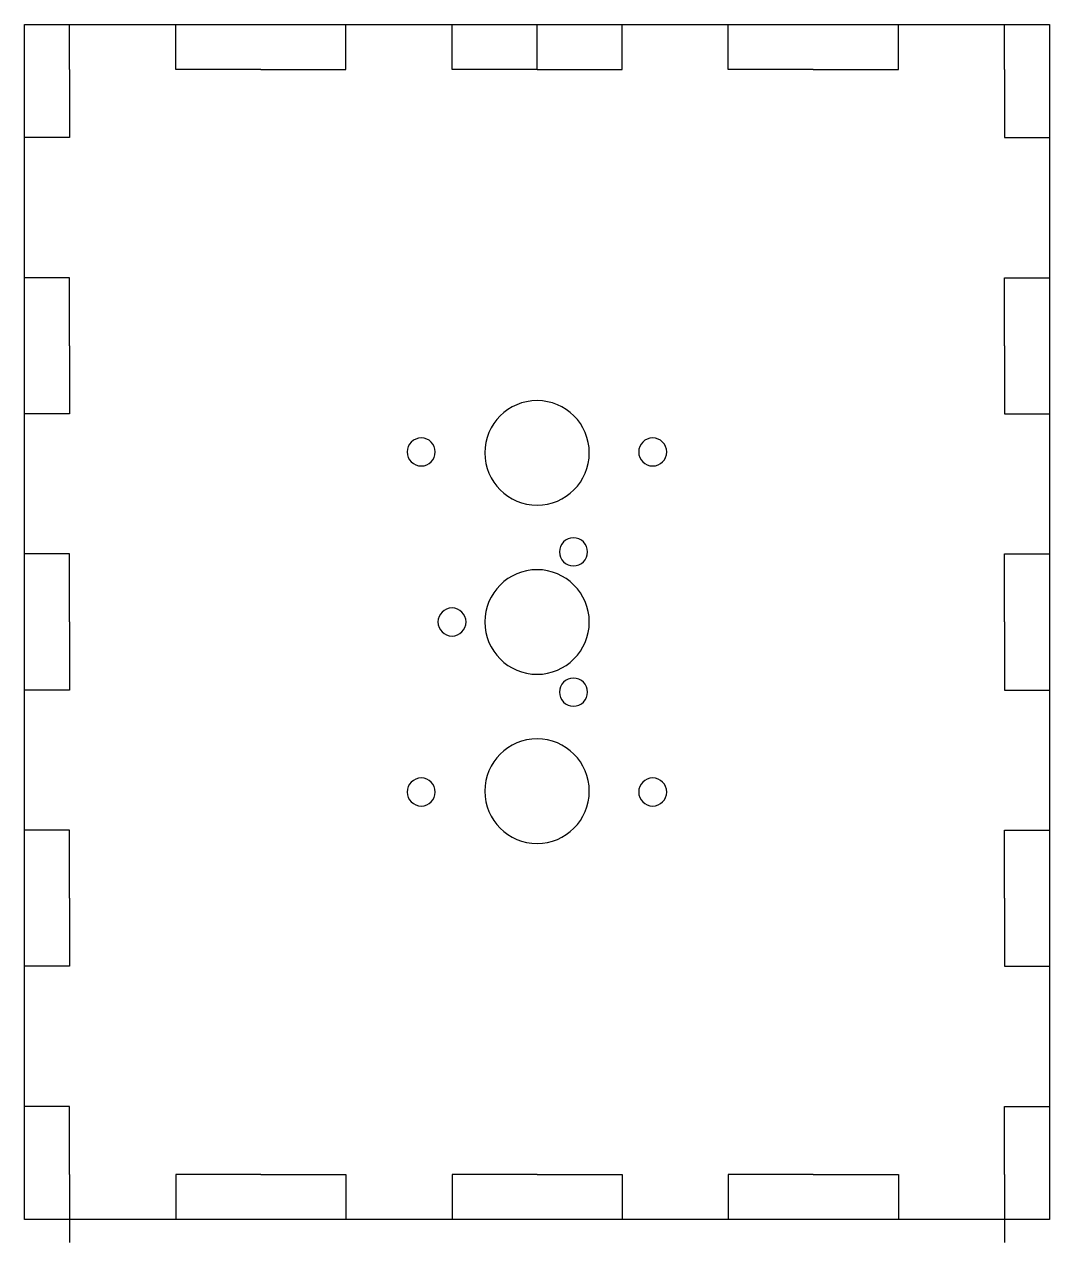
# Model space of a CAD drawing. Header units: inches. Extents: x 48 to 168, y 67 to 210.
import ezdxf

# ---------------------------------------------------------------- set-up
doc = ezdxf.new("R2010")
doc.units = ezdxf.units.IN
doc.header["$MEASUREMENT"] = 0

# ---------------------------------------------------------------- blocks, each defined once
blk = doc.blocks.new('block 2')
at = {"color": 7, "lineweight": 25, "true_color": 0xffffff}
blk.add_lwpolyline([(47.83, 210.18), (168.43, 210.18)], dxfattribs=at)
blk = doc.blocks.new('block 3')
at = {"color": 7, "lineweight": 25, "true_color": 0xffffff}
blk.add_lwpolyline([(168.43, 210.18), (168.43, 69.58)], dxfattribs=at)
blk = doc.blocks.new('block 4')
at = {"color": 7, "lineweight": 25, "true_color": 0xffffff}
blk.add_lwpolyline([(168.43, 69.58), (47.83, 69.58)], dxfattribs=at)
blk = doc.blocks.new('block 5')
at = {"color": 7, "lineweight": 25, "true_color": 0xffffff}
blk.add_lwpolyline([(47.83, 69.58), (47.83, 210.18)], dxfattribs=at)
blk = doc.blocks.new('block 6')
at = {"color": 7, "lineweight": 25, "true_color": 0xffffff}
blk.add_lwpolyline([(163.13, 139.88), (163.13, 147.88)], dxfattribs=at)
blk = doc.blocks.new('block 7')
at = {"color": 7, "lineweight": 25, "true_color": 0xffffff}
blk.add_lwpolyline([(163.13, 147.88), (168.43, 147.88)], dxfattribs=at)
blk = doc.blocks.new('block 8')
at = {"color": 7, "lineweight": 25, "true_color": 0xffffff}
blk.add_lwpolyline([(163.13, 131.88), (168.43, 131.88)], dxfattribs=at)
blk = doc.blocks.new('block 9')
at = {"color": 7, "lineweight": 25, "true_color": 0xffffff}
blk.add_lwpolyline([(163.13, 139.88), (163.13, 131.88)], dxfattribs=at)
blk = doc.blocks.new('block 10')
at = {"color": 7, "lineweight": 25, "true_color": 0xffffff}
blk.add_lwpolyline([(163.13, 82.88), (168.43, 82.88)], dxfattribs=at)
blk = doc.blocks.new('block 11')
at = {"color": 7, "lineweight": 25, "true_color": 0xffffff}
blk.add_lwpolyline([(163.13, 74.88), (163.13, 82.88)], dxfattribs=at)
blk = doc.blocks.new('block 12')
at = {"color": 7, "lineweight": 25, "true_color": 0xffffff}
blk.add_lwpolyline([(163.13, 74.88), (163.13, 66.88)], dxfattribs=at)
blk = doc.blocks.new('block 13')
at = {"color": 7, "lineweight": 25, "true_color": 0xffffff}
blk.add_lwpolyline([(163.13, 115.38), (168.43, 115.38)], dxfattribs=at)
blk = doc.blocks.new('block 14')
at = {"color": 7, "lineweight": 25, "true_color": 0xffffff}
blk.add_lwpolyline([(163.13, 107.38), (163.13, 115.38)], dxfattribs=at)
blk = doc.blocks.new('block 15')
at = {"color": 7, "lineweight": 25, "true_color": 0xffffff}
blk.add_lwpolyline([(163.13, 107.38), (163.13, 99.38)], dxfattribs=at)
blk = doc.blocks.new('block 16')
at = {"color": 7, "lineweight": 25, "true_color": 0xffffff}
blk.add_lwpolyline([(163.13, 99.38), (168.43, 99.38)], dxfattribs=at)
blk = doc.blocks.new('block 17')
at = {"color": 7, "lineweight": 25, "true_color": 0xffffff}
blk.add_lwpolyline([(163.13, 180.38), (168.43, 180.38)], dxfattribs=at)
blk = doc.blocks.new('block 18')
at = {"color": 7, "lineweight": 25, "true_color": 0xffffff}
blk.add_lwpolyline([(163.13, 172.38), (163.13, 180.38)], dxfattribs=at)
blk = doc.blocks.new('block 19')
at = {"color": 7, "lineweight": 25, "true_color": 0xffffff}
blk.add_lwpolyline([(163.13, 172.38), (163.13, 164.38)], dxfattribs=at)
blk = doc.blocks.new('block 20')
at = {"color": 7, "lineweight": 25, "true_color": 0xffffff}
blk.add_lwpolyline([(163.13, 164.38), (168.43, 164.38)], dxfattribs=at)
blk = doc.blocks.new('block 21')
at = {"color": 7, "lineweight": 25, "true_color": 0xffffff}
blk.add_lwpolyline([(163.13, 204.88), (163.13, 196.88)], dxfattribs=at)
blk = doc.blocks.new('block 22')
at = {"color": 7, "lineweight": 25, "true_color": 0xffffff}
blk.add_lwpolyline([(163.13, 196.88), (168.43, 196.88)], dxfattribs=at)
blk = doc.blocks.new('block 23')
at = {"color": 7, "lineweight": 25, "true_color": 0xffffff}
blk.add_lwpolyline([(53.13, 74.88), (53.13, 66.88)], dxfattribs=at)
blk = doc.blocks.new('block 24')
at = {"color": 7, "lineweight": 25, "true_color": 0xffffff}
blk.add_lwpolyline([(53.13, 74.88), (53.13, 82.88)], dxfattribs=at)
blk = doc.blocks.new('block 25')
at = {"color": 7, "lineweight": 25, "true_color": 0xffffff}
blk.add_lwpolyline([(53.13, 82.88), (47.83, 82.88)], dxfattribs=at)
blk = doc.blocks.new('block 26')
at = {"color": 7, "lineweight": 25, "true_color": 0xffffff}
blk.add_lwpolyline([(53.13, 99.38), (47.83, 99.38)], dxfattribs=at)
blk = doc.blocks.new('block 27')
at = {"color": 7, "lineweight": 25, "true_color": 0xffffff}
blk.add_lwpolyline([(53.13, 107.38), (53.13, 99.38)], dxfattribs=at)
blk = doc.blocks.new('block 28')
at = {"color": 7, "lineweight": 25, "true_color": 0xffffff}
blk.add_lwpolyline([(53.13, 107.38), (53.13, 115.38)], dxfattribs=at)
blk = doc.blocks.new('block 29')
at = {"color": 7, "lineweight": 25, "true_color": 0xffffff}
blk.add_lwpolyline([(53.13, 115.38), (47.83, 115.38)], dxfattribs=at)
blk = doc.blocks.new('block 30')
at = {"color": 7, "lineweight": 25, "true_color": 0xffffff}
blk.add_lwpolyline([(53.13, 131.88), (47.83, 131.88)], dxfattribs=at)
blk = doc.blocks.new('block 31')
at = {"color": 7, "lineweight": 25, "true_color": 0xffffff}
blk.add_lwpolyline([(53.13, 139.88), (53.13, 131.88)], dxfattribs=at)
blk = doc.blocks.new('block 32')
at = {"color": 7, "lineweight": 25, "true_color": 0xffffff}
blk.add_lwpolyline([(53.13, 139.88), (53.13, 147.88)], dxfattribs=at)
blk = doc.blocks.new('block 33')
at = {"color": 7, "lineweight": 25, "true_color": 0xffffff}
blk.add_lwpolyline([(53.13, 147.88), (47.83, 147.88)], dxfattribs=at)
blk = doc.blocks.new('block 34')
at = {"color": 7, "lineweight": 25, "true_color": 0xffffff}
blk.add_lwpolyline([(53.13, 164.38), (47.83, 164.38)], dxfattribs=at)
blk = doc.blocks.new('block 35')
at = {"color": 7, "lineweight": 25, "true_color": 0xffffff}
blk.add_lwpolyline([(53.13, 172.38), (53.13, 164.38)], dxfattribs=at)
blk = doc.blocks.new('block 36')
at = {"color": 7, "lineweight": 25, "true_color": 0xffffff}
blk.add_lwpolyline([(53.13, 172.38), (53.13, 180.38)], dxfattribs=at)
blk = doc.blocks.new('block 37')
at = {"color": 7, "lineweight": 25, "true_color": 0xffffff}
blk.add_lwpolyline([(53.13, 180.38), (47.83, 180.38)], dxfattribs=at)
blk = doc.blocks.new('block 38')
at = {"color": 7, "lineweight": 25, "true_color": 0xffffff}
blk.add_lwpolyline([(53.13, 196.88), (47.83, 196.88)], dxfattribs=at)
blk = doc.blocks.new('block 39')
at = {"color": 7, "lineweight": 25, "true_color": 0xffffff}
blk.add_lwpolyline([(53.13, 204.88), (53.13, 196.88)], dxfattribs=at)
blk = doc.blocks.new('block 40')
at = {"color": 7, "lineweight": 25, "true_color": 0xffffff}
blk.add_lwpolyline([(108.13, 204.88), (98.13, 204.88)], dxfattribs=at)
blk = doc.blocks.new('block 41')
at = {"color": 7, "lineweight": 25, "true_color": 0xffffff}
blk.add_lwpolyline([(98.13, 204.88), (98.13, 210.18)], dxfattribs=at)
blk = doc.blocks.new('block 42')
at = {"color": 7, "lineweight": 25, "true_color": 0xffffff}
blk.add_lwpolyline([(108.13, 204.88), (108.13, 210.18)], dxfattribs=at)
blk = doc.blocks.new('block 43')
at = {"color": 7, "lineweight": 25, "true_color": 0xffffff}
blk.add_lwpolyline([(118.13, 204.88), (118.13, 210.18)], dxfattribs=at)
blk = doc.blocks.new('block 44')
at = {"color": 7, "lineweight": 25, "true_color": 0xffffff}
blk.add_lwpolyline([(108.13, 204.88), (118.13, 204.88)], dxfattribs=at)
blk = doc.blocks.new('block 45')
at = {"color": 7, "lineweight": 25, "true_color": 0xffffff}
blk.add_lwpolyline([(108.13, 204.88), (108.13, 210.18)], dxfattribs=at)
blk = doc.blocks.new('block 46')
at = {"color": 7, "lineweight": 25, "true_color": 0xffffff}
blk.add_lwpolyline([(53.13, 204.88), (53.13, 210.18)], dxfattribs=at)
blk = doc.blocks.new('block 47')
at = {"color": 7, "lineweight": 25, "true_color": 0xffffff}
blk.add_lwpolyline([(65.63, 204.88), (65.63, 210.18)], dxfattribs=at)
blk = doc.blocks.new('block 48')
at = {"color": 7, "lineweight": 25, "true_color": 0xffffff}
blk.add_lwpolyline([(75.63, 204.88), (65.63, 204.88)], dxfattribs=at)
blk = doc.blocks.new('block 49')
at = {"color": 7, "lineweight": 25, "true_color": 0xffffff}
blk.add_lwpolyline([(75.63, 204.88), (85.63, 204.88)], dxfattribs=at)
blk = doc.blocks.new('block 50')
at = {"color": 7, "lineweight": 25, "true_color": 0xffffff}
blk.add_lwpolyline([(85.63, 204.88), (85.63, 210.18)], dxfattribs=at)
blk = doc.blocks.new('block 51')
at = {"color": 7, "lineweight": 25, "true_color": 0xffffff}
blk.add_lwpolyline([(130.63, 204.88), (130.63, 210.18)], dxfattribs=at)
blk = doc.blocks.new('block 52')
at = {"color": 7, "lineweight": 25, "true_color": 0xffffff}
blk.add_lwpolyline([(140.63, 204.88), (130.63, 204.88)], dxfattribs=at)
blk = doc.blocks.new('block 53')
at = {"color": 7, "lineweight": 25, "true_color": 0xffffff}
blk.add_lwpolyline([(140.63, 204.88), (150.63, 204.88)], dxfattribs=at)
blk = doc.blocks.new('block 54')
at = {"color": 7, "lineweight": 25, "true_color": 0xffffff}
blk.add_lwpolyline([(150.63, 204.88), (150.63, 210.18)], dxfattribs=at)
blk = doc.blocks.new('block 55')
at = {"color": 7, "lineweight": 25, "true_color": 0xffffff}
blk.add_lwpolyline([(163.13, 204.88), (163.13, 210.18)], dxfattribs=at)
blk = doc.blocks.new('block 56')
at = {"color": 7, "lineweight": 25, "true_color": 0xffffff}
blk.add_lwpolyline([(65.63, 74.88), (65.63, 69.58)], dxfattribs=at)
blk = doc.blocks.new('block 57')
at = {"color": 7, "lineweight": 25, "true_color": 0xffffff}
blk.add_lwpolyline([(75.63, 74.88), (65.63, 74.88)], dxfattribs=at)
blk = doc.blocks.new('block 58')
at = {"color": 7, "lineweight": 25, "true_color": 0xffffff}
blk.add_lwpolyline([(75.63, 74.88), (85.63, 74.88)], dxfattribs=at)
blk = doc.blocks.new('block 59')
at = {"color": 7, "lineweight": 25, "true_color": 0xffffff}
blk.add_lwpolyline([(85.63, 74.88), (85.63, 69.58)], dxfattribs=at)
blk = doc.blocks.new('block 60')
at = {"color": 7, "lineweight": 25, "true_color": 0xffffff}
blk.add_lwpolyline([(98.13, 74.88), (98.13, 69.58)], dxfattribs=at)
blk = doc.blocks.new('block 61')
at = {"color": 7, "lineweight": 25, "true_color": 0xffffff}
blk.add_lwpolyline([(108.13, 74.88), (98.13, 74.88)], dxfattribs=at)
blk = doc.blocks.new('block 62')
at = {"color": 7, "lineweight": 25, "true_color": 0xffffff}
blk.add_lwpolyline([(108.13, 74.88), (118.13, 74.88)], dxfattribs=at)
blk = doc.blocks.new('block 63')
at = {"color": 7, "lineweight": 25, "true_color": 0xffffff}
blk.add_lwpolyline([(118.13, 74.88), (118.13, 69.58)], dxfattribs=at)
blk = doc.blocks.new('block 64')
at = {"color": 7, "lineweight": 25, "true_color": 0xffffff}
blk.add_lwpolyline([(130.63, 74.88), (130.63, 69.58)], dxfattribs=at)
blk = doc.blocks.new('block 65')
at = {"color": 7, "lineweight": 25, "true_color": 0xffffff}
blk.add_lwpolyline([(140.63, 74.88), (130.63, 74.88)], dxfattribs=at)
blk = doc.blocks.new('block 66')
at = {"color": 7, "lineweight": 25, "true_color": 0xffffff}
blk.add_lwpolyline([(140.63, 74.88), (150.63, 74.88)], dxfattribs=at)
blk = doc.blocks.new('block 67')
at = {"color": 7, "lineweight": 25, "true_color": 0xffffff}
blk.add_lwpolyline([(150.63, 74.88), (150.63, 69.58)], dxfattribs=at)
blk = doc.blocks.new('block 68')
at = {"color": 7, "lineweight": 25, "true_color": 0xffffff}
blk.add_open_spline([(101.98, 139.88), (101.98, 143.27), (104.73, 146.03), (108.13, 146.03), (111.52, 146.03), (114.28, 143.27), (114.28, 139.88), (114.28, 136.48), (111.52, 133.73), (108.13, 133.73), (104.73, 133.73), (101.98, 136.48), (101.98, 139.88), (101.98, 139.88), (101.98, 139.88), (101.98, 139.88)], degree=3, knots=[0, 0, 0, 0, 1, 1, 1, 2, 2, 2, 3, 3, 3, 4, 4, 4, 5, 5, 5, 5], dxfattribs=at)
blk = doc.blocks.new('block 69')
at = {"color": 7, "lineweight": 25, "true_color": 0xffffff}
blk.add_open_spline([(96.48, 139.88), (96.48, 140.79), (97.22, 141.53), (98.13, 141.53), (99.04, 141.53), (99.78, 140.79), (99.78, 139.88), (99.78, 138.97), (99.04, 138.23), (98.13, 138.23), (97.22, 138.23), (96.48, 138.97), (96.48, 139.88), (96.48, 139.88), (96.48, 139.88), (96.48, 139.88)], degree=3, knots=[0, 0, 0, 0, 1, 1, 1, 2, 2, 2, 3, 3, 3, 4, 4, 4, 5, 5, 5, 5], dxfattribs=at)
blk = doc.blocks.new('block 70')
at = {"color": 7, "lineweight": 25, "true_color": 0xffffff}
blk.add_open_spline([(110.77, 131.63), (110.77, 132.54), (111.5, 133.28), (112.42, 133.28), (113.33, 133.28), (114.07, 132.54), (114.07, 131.63), (114.07, 130.72), (113.33, 129.98), (112.42, 129.98), (111.5, 129.98), (110.77, 130.72), (110.77, 131.63), (110.77, 131.63), (110.77, 131.63), (110.77, 131.63)], degree=3, knots=[0, 0, 0, 0, 1, 1, 1, 2, 2, 2, 3, 3, 3, 4, 4, 4, 5, 5, 5, 5], dxfattribs=at)
blk = doc.blocks.new('block 71')
at = {"color": 7, "lineweight": 25, "true_color": 0xffffff}
blk.add_open_spline([(110.77, 148.13), (110.77, 149.04), (111.5, 149.78), (112.42, 149.78), (113.33, 149.78), (114.07, 149.04), (114.07, 148.13), (114.07, 147.22), (113.33, 146.48), (112.42, 146.48), (111.5, 146.48), (110.77, 147.22), (110.77, 148.13), (110.77, 148.13), (110.77, 148.13), (110.77, 148.13)], degree=3, knots=[0, 0, 0, 0, 1, 1, 1, 2, 2, 2, 3, 3, 3, 4, 4, 4, 5, 5, 5, 5], dxfattribs=at)
blk = doc.blocks.new('block 72')
at = {"color": 7, "lineweight": 25, "true_color": 0xffffff}
blk.add_open_spline([(120.09, 119.88), (120.09, 120.79), (120.83, 121.53), (121.74, 121.53), (122.65, 121.53), (123.39, 120.79), (123.39, 119.88), (123.39, 118.97), (122.65, 118.23), (121.74, 118.23), (120.83, 118.23), (120.09, 118.97), (120.09, 119.88), (120.09, 119.88), (120.09, 119.88), (120.09, 119.88)], degree=3, knots=[0, 0, 0, 0, 1, 1, 1, 2, 2, 2, 3, 3, 3, 4, 4, 4, 5, 5, 5, 5], dxfattribs=at)
blk = doc.blocks.new('block 73')
at = {"color": 7, "lineweight": 25, "true_color": 0xffffff}
blk.add_open_spline([(120.09, 159.88), (120.09, 160.79), (120.83, 161.53), (121.74, 161.53), (122.65, 161.53), (123.39, 160.79), (123.39, 159.88), (123.39, 158.97), (122.65, 158.23), (121.74, 158.23), (120.83, 158.23), (120.09, 158.97), (120.09, 159.88), (120.09, 159.88), (120.09, 159.88), (120.09, 159.88)], degree=3, knots=[0, 0, 0, 0, 1, 1, 1, 2, 2, 2, 3, 3, 3, 4, 4, 4, 5, 5, 5, 5], dxfattribs=at)
blk = doc.blocks.new('block 74')
at = {"color": 7, "lineweight": 25, "true_color": 0xffffff}
blk.add_open_spline([(92.86, 119.88), (92.86, 120.79), (93.6, 121.53), (94.51, 121.53), (95.42, 121.53), (96.16, 120.79), (96.16, 119.88), (96.16, 118.97), (95.42, 118.23), (94.51, 118.23), (93.6, 118.23), (92.86, 118.97), (92.86, 119.88), (92.86, 119.88), (92.86, 119.88), (92.86, 119.88)], degree=3, knots=[0, 0, 0, 0, 1, 1, 1, 2, 2, 2, 3, 3, 3, 4, 4, 4, 5, 5, 5, 5], dxfattribs=at)
blk = doc.blocks.new('block 75')
at = {"color": 7, "lineweight": 25, "true_color": 0xffffff}
blk.add_open_spline([(92.86, 159.88), (92.86, 160.79), (93.6, 161.53), (94.51, 161.53), (95.42, 161.53), (96.16, 160.79), (96.16, 159.88), (96.16, 158.97), (95.42, 158.23), (94.51, 158.23), (93.6, 158.23), (92.86, 158.97), (92.86, 159.88), (92.86, 159.88), (92.86, 159.88), (92.86, 159.88)], degree=3, knots=[0, 0, 0, 0, 1, 1, 1, 2, 2, 2, 3, 3, 3, 4, 4, 4, 5, 5, 5, 5], dxfattribs=at)
blk = doc.blocks.new('block 76')
at = {"color": 7, "lineweight": 25, "true_color": 0xffffff}
blk.add_open_spline([(101.98, 159.77), (101.98, 163.17), (104.73, 165.92), (108.13, 165.92), (111.52, 165.92), (114.28, 163.17), (114.28, 159.77), (114.28, 156.37), (111.52, 153.62), (108.13, 153.62), (104.73, 153.62), (101.98, 156.37), (101.98, 159.77), (101.98, 159.77), (101.98, 159.77), (101.98, 159.77)], degree=3, knots=[0, 0, 0, 0, 1, 1, 1, 2, 2, 2, 3, 3, 3, 4, 4, 4, 5, 5, 5, 5], dxfattribs=at)
blk = doc.blocks.new('block 77')
at = {"color": 7, "lineweight": 25, "true_color": 0xffffff}
blk.add_open_spline([(101.98, 119.98), (101.98, 123.38), (104.73, 126.13), (108.13, 126.13), (111.52, 126.13), (114.28, 123.38), (114.28, 119.98), (114.28, 116.59), (111.52, 113.83), (108.13, 113.83), (104.73, 113.83), (101.98, 116.59), (101.98, 119.98), (101.98, 119.98), (101.98, 119.98), (101.98, 119.98)], degree=3, knots=[0, 0, 0, 0, 1, 1, 1, 2, 2, 2, 3, 3, 3, 4, 4, 4, 5, 5, 5, 5], dxfattribs=at)

msp = doc.modelspace()

# ---------------------------------------------------------------- block references
for name in ['block 2', 'block 5', 'block 46', 'block 47', 'block 50', 'block 41', 'block 42', 'block 45', 'block 43', 'block 51', 'block 54', 'block 55', 'block 3', 'block 39', 'block 48', 'block 49', 'block 40', 'block 44', 'block 52', 'block 53', 'block 21', 'block 38', 'block 22', 'block 37', 'block 36', 'block 17', 'block 18', 'block 35', 'block 19', 'block 76', 'block 34', 'block 20', 'block 75', 'block 73', 'block 71', 'block 33', 'block 32', 'block 6', 'block 7', 'block 68', 'block 69', 'block 31', 'block 9', 'block 70', 'block 30', 'block 8', 'block 77', 'block 74', 'block 72', 'block 29', 'block 28', 'block 13', 'block 14', 'block 27', 'block 15', 'block 26', 'block 16', 'block 25', 'block 24', 'block 10', 'block 11', 'block 23', 'block 56', 'block 57', 'block 58', 'block 59', 'block 60', 'block 61', 'block 62', 'block 63', 'block 64', 'block 65', 'block 66', 'block 67', 'block 12', 'block 4']:
    msp.add_blockref(name, (0, 0))

doc.saveas('drawing.dxf')
